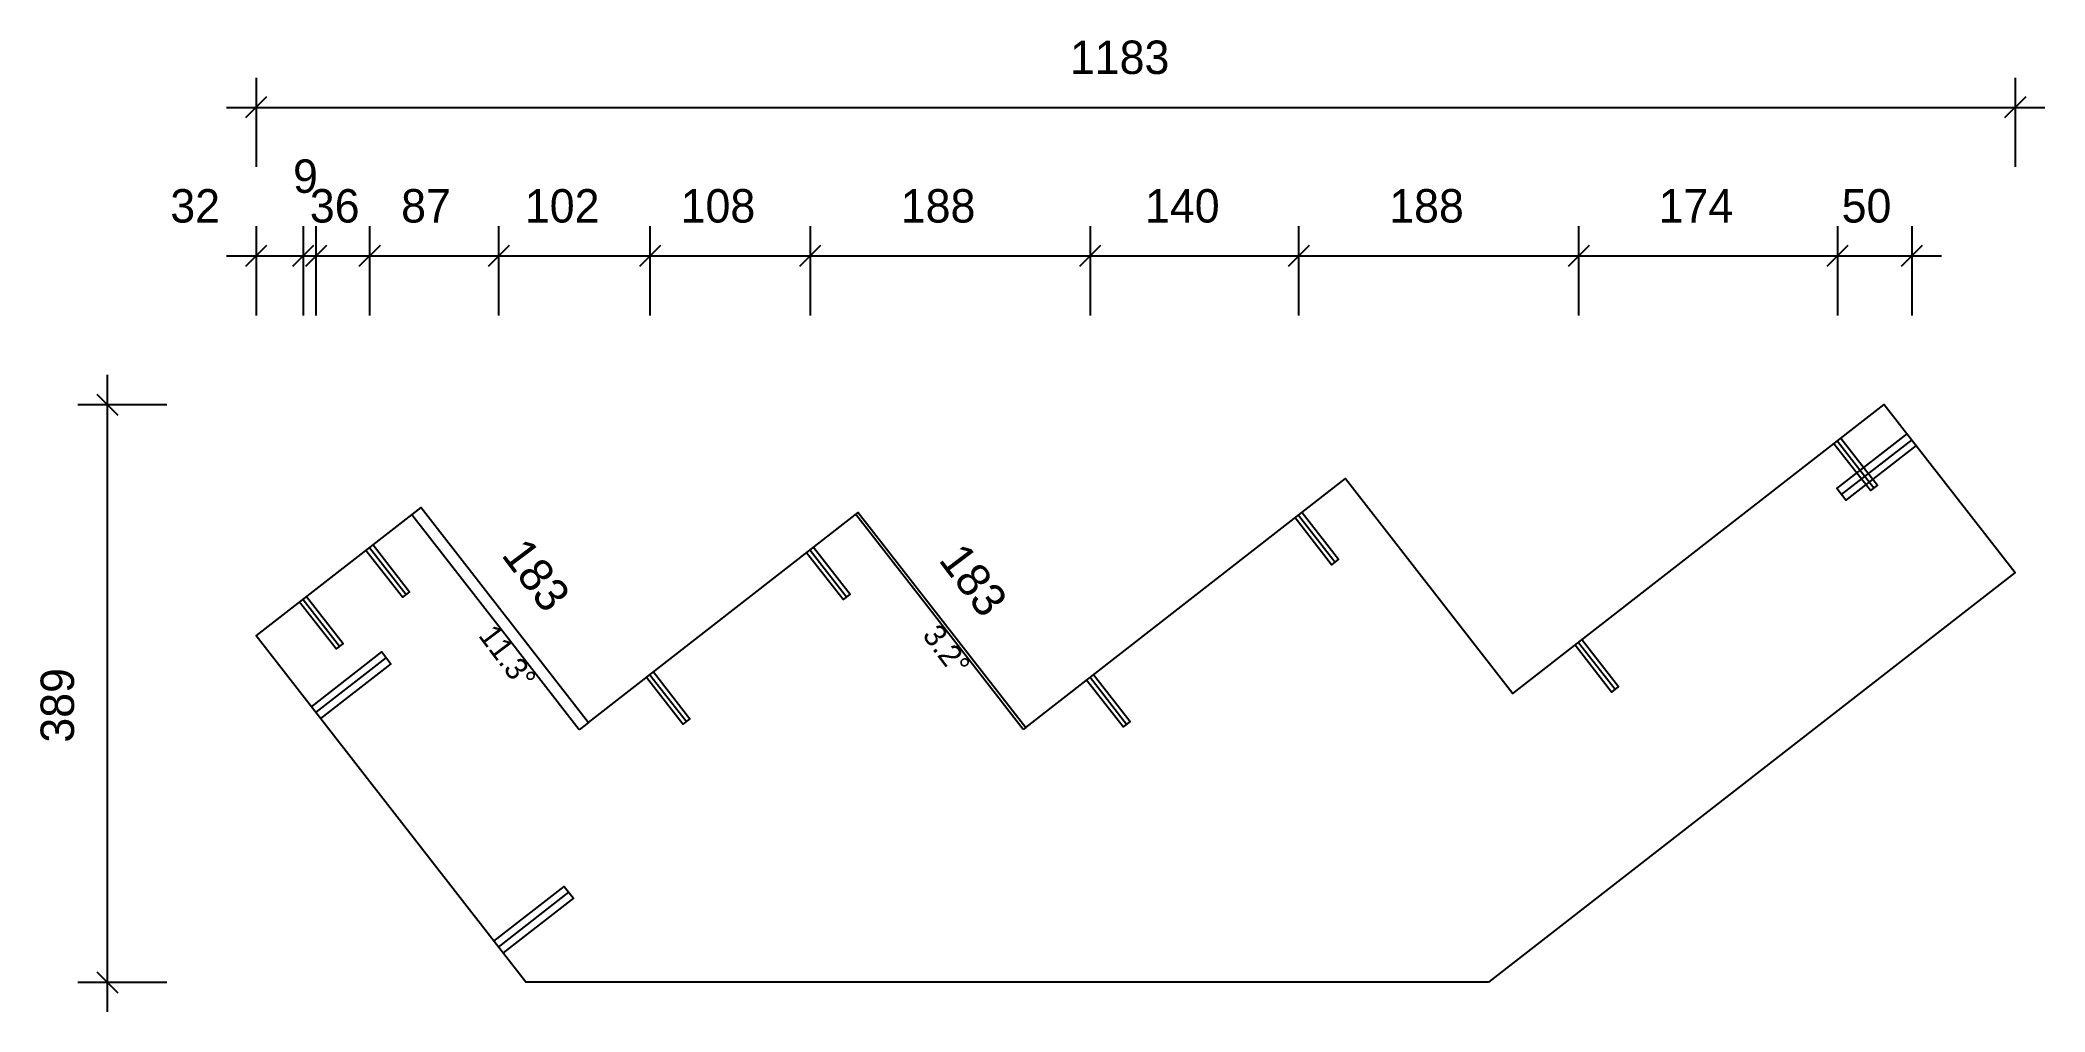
# Model space of a CAD drawing. Header units: millimetres. Extents: x -145 to 1203, y -20 to 634.
import ezdxf
from ezdxf.enums import TextEntityAlignment as Align

# ---------------------------------------------------------------- set-up
doc = ezdxf.new("R2010")
doc.units = ezdxf.units.MM
for name, color, linetype in [('CONTOUR', 7, 'CONTINUOUS'), ('CUT_MITRE', 7, 'CONTINUOUS'), ('DIMLINES', 7, 'CONTINUOUS'), ('DIMLINESTEXT', 7, 'CONTINUOUS'), ('DRILLINGSSIDE', 7, 'CONTINUOUS')]:
    doc.layers.add(name, color=color, linetype=linetype)

msp = doc.modelspace()

# ---------------------------------------------------------------- linework, layer by layer
at = {"layer": 'CONTOUR', "color": 0, "linetype": '0'}
msp.add_lwpolyline([(829.188, 0), (181.502, 0), (0, 233.145), (110.986, 319.547), (223.606, 174.882), (405.139, 316.204), (517.759, 171.54), (732.868, 339.001), (845.489, 194.336), (1095.376, 388.872), (1183.425, 275.77), (829.188, 0)], dxfattribs=at)
at = {"layer": 'CUT_MITRE', "color": 1, "linetype": '1'}
for points in [[(217.305, 169.977), (160.995, 242.31), (104.685, 314.642), (110.986, 319.547), (223.606, 174.882), (217.305, 169.977)], [(515.981, 170.156), (459.671, 242.488), (403.361, 314.82), (405.139, 316.204), (517.759, 171.54), (515.981, 170.156)]]:
    msp.add_lwpolyline(points, dxfattribs=at)
at = {"layer": 'DIMLINES', "color": 0}
for p, q in [((0, 608.872), (0, 548.872)), ((1183.425, 608.872), (1183.425, 548.872)), ((7.071, 595.943), (-7.071, 581.801)), ((1190.496, 595.943), (1176.354, 581.801)), ((-20, 588.872), (1203.425, 588.872)), ((0, 508.872), (0, 448.872)), ((31.563, 508.872), (31.563, 448.872)), ((40.215, 508.872), (40.215, 448.872)), ((76.272, 508.872), (76.272, 448.872)), ((163.073, 508.872), (163.073, 448.872)), ((264.893, 508.872), (264.893, 448.872)), ((372.687, 508.872), (372.687, 448.872)), ((561.079, 508.872), (561.079, 448.872)), ((701.305, 508.872), (701.305, 448.872)), ((889.677, 508.872), (889.677, 448.872)), ((1063.813, 508.872), (1063.813, 448.872)), ((1113.805, 508.872), (1113.805, 448.872)), ((-20, 488.872), (1133.805, 488.872)), ((7.071, 495.943), (-7.071, 481.801)), ((38.634, 495.943), (24.492, 481.801)), ((47.286, 495.943), (33.144, 481.801)), ((83.343, 495.943), (69.201, 481.801)), ((170.144, 495.943), (156.002, 481.801)), ((271.964, 495.943), (257.822, 481.801)), ((379.758, 495.943), (365.616, 481.801)), ((568.15, 495.943), (554.008, 481.801)), ((708.376, 495.943), (694.234, 481.801)), ((896.748, 495.943), (882.606, 481.801)), ((1070.884, 495.943), (1056.742, 481.801)), ((1120.876, 495.943), (1106.734, 481.801)), ((-100, -20), (-100, 408.872)), ((-107.071, 395.943), (-92.929, 381.801)), ((-120, 388.872), (-60, 388.872)), ((-120, 0), (-60, 0)), ((-107.071, 7.071), (-92.929, -7.071))]:
    msp.add_line(p, q, dxfattribs=at)
at = {"layer": 'DRILLINGSSIDE', "color": 3}
for p, q in [((1063.813, 364.3), (1088.385, 332.737)), ((1113.805, 365.199), (1066.46, 328.342)), ((701.305, 314.429), (725.877, 282.866)), ((76.272, 292.523), (100.844, 260.959)), ((372.687, 290.941), (397.259, 259.377)), ((31.563, 257.717), (56.135, 226.154)), ((40.215, 181.488), (87.559, 218.346)), ((889.677, 228.736), (914.249, 197.173)), ((264.893, 207.024), (289.465, 175.461)), ((561.079, 205.264), (585.65, 173.701)), ((163.073, 23.672), (210.418, 60.53))]:
    msp.add_line(p, q, dxfattribs=at)
at = {"layer": 'DRILLINGSSIDE', "color": 3, "linetype": '3'}
for points in [[(1066.18, 366.143), (1090.752, 334.58), (1086.018, 330.894), (1061.446, 362.457)], [(1116.877, 361.254), (1069.532, 324.396), (1063.389, 332.287), (1110.734, 369.145)], [(703.673, 316.272), (728.244, 284.709), (723.51, 281.023), (698.938, 312.586)], [(78.64, 294.366), (103.211, 262.802), (98.477, 259.117), (73.905, 290.68)], [(375.054, 292.783), (399.626, 261.22), (394.891, 257.535), (370.32, 289.098)], [(33.93, 259.56), (58.502, 227.997), (53.768, 224.311), (29.196, 255.874)], [(892.044, 230.579), (916.616, 199.016), (911.881, 195.33), (887.31, 226.894)], [(37.143, 185.434), (84.488, 222.291), (90.631, 214.4), (43.286, 177.543)], [(267.26, 208.867), (291.832, 177.304), (287.098, 173.618), (262.526, 205.181)], [(563.446, 207.107), (588.018, 175.543), (583.283, 171.858), (558.711, 203.421)], [(160.001, 27.618), (207.346, 64.475), (213.489, 56.584), (166.144, 19.727)]]:
    msp.add_lwpolyline(points, dxfattribs=at)

# ---------------------------------------------------------------- texts
at = {"layer": 'DIMLINESTEXT'}
for s, p in [('1183', (547.465, 633.872)), ('9', (24.827, 553.872)), ('32', (-57.748, 533.872)), ('36', (36.12, 533.872)), ('87', (97.549, 533.872)), ('102', (180.797, 533.872)), ('108', (285.604, 533.872)), ('188', (433.697, 533.872)), ('140', (598.006, 533.872)), ('188', (762.305, 533.872)), ('174', (943.559, 533.872)), ('50', (1066.685, 533.872))]:
    msp.add_text(s, height=22.5, dxfattribs=at).set_placement(p, align=Align.TOP_LEFT)
for s, height, rotation, p in [('183', 22.5, 307, (182.419, 301.044)), ('183', 22.5, 307, (476.572, 297.701)), ('11.3°', 15, 307, (160.995, 242.31)), ('3.2°', 15, 307, (459.671, 242.488)), ('389', 22.5, 90, (-145, 161.25))]:
    msp.add_text(s, height=height, rotation=rotation, dxfattribs=at).set_placement(p, align=Align.TOP_LEFT)

doc.saveas('drawing.dxf')
